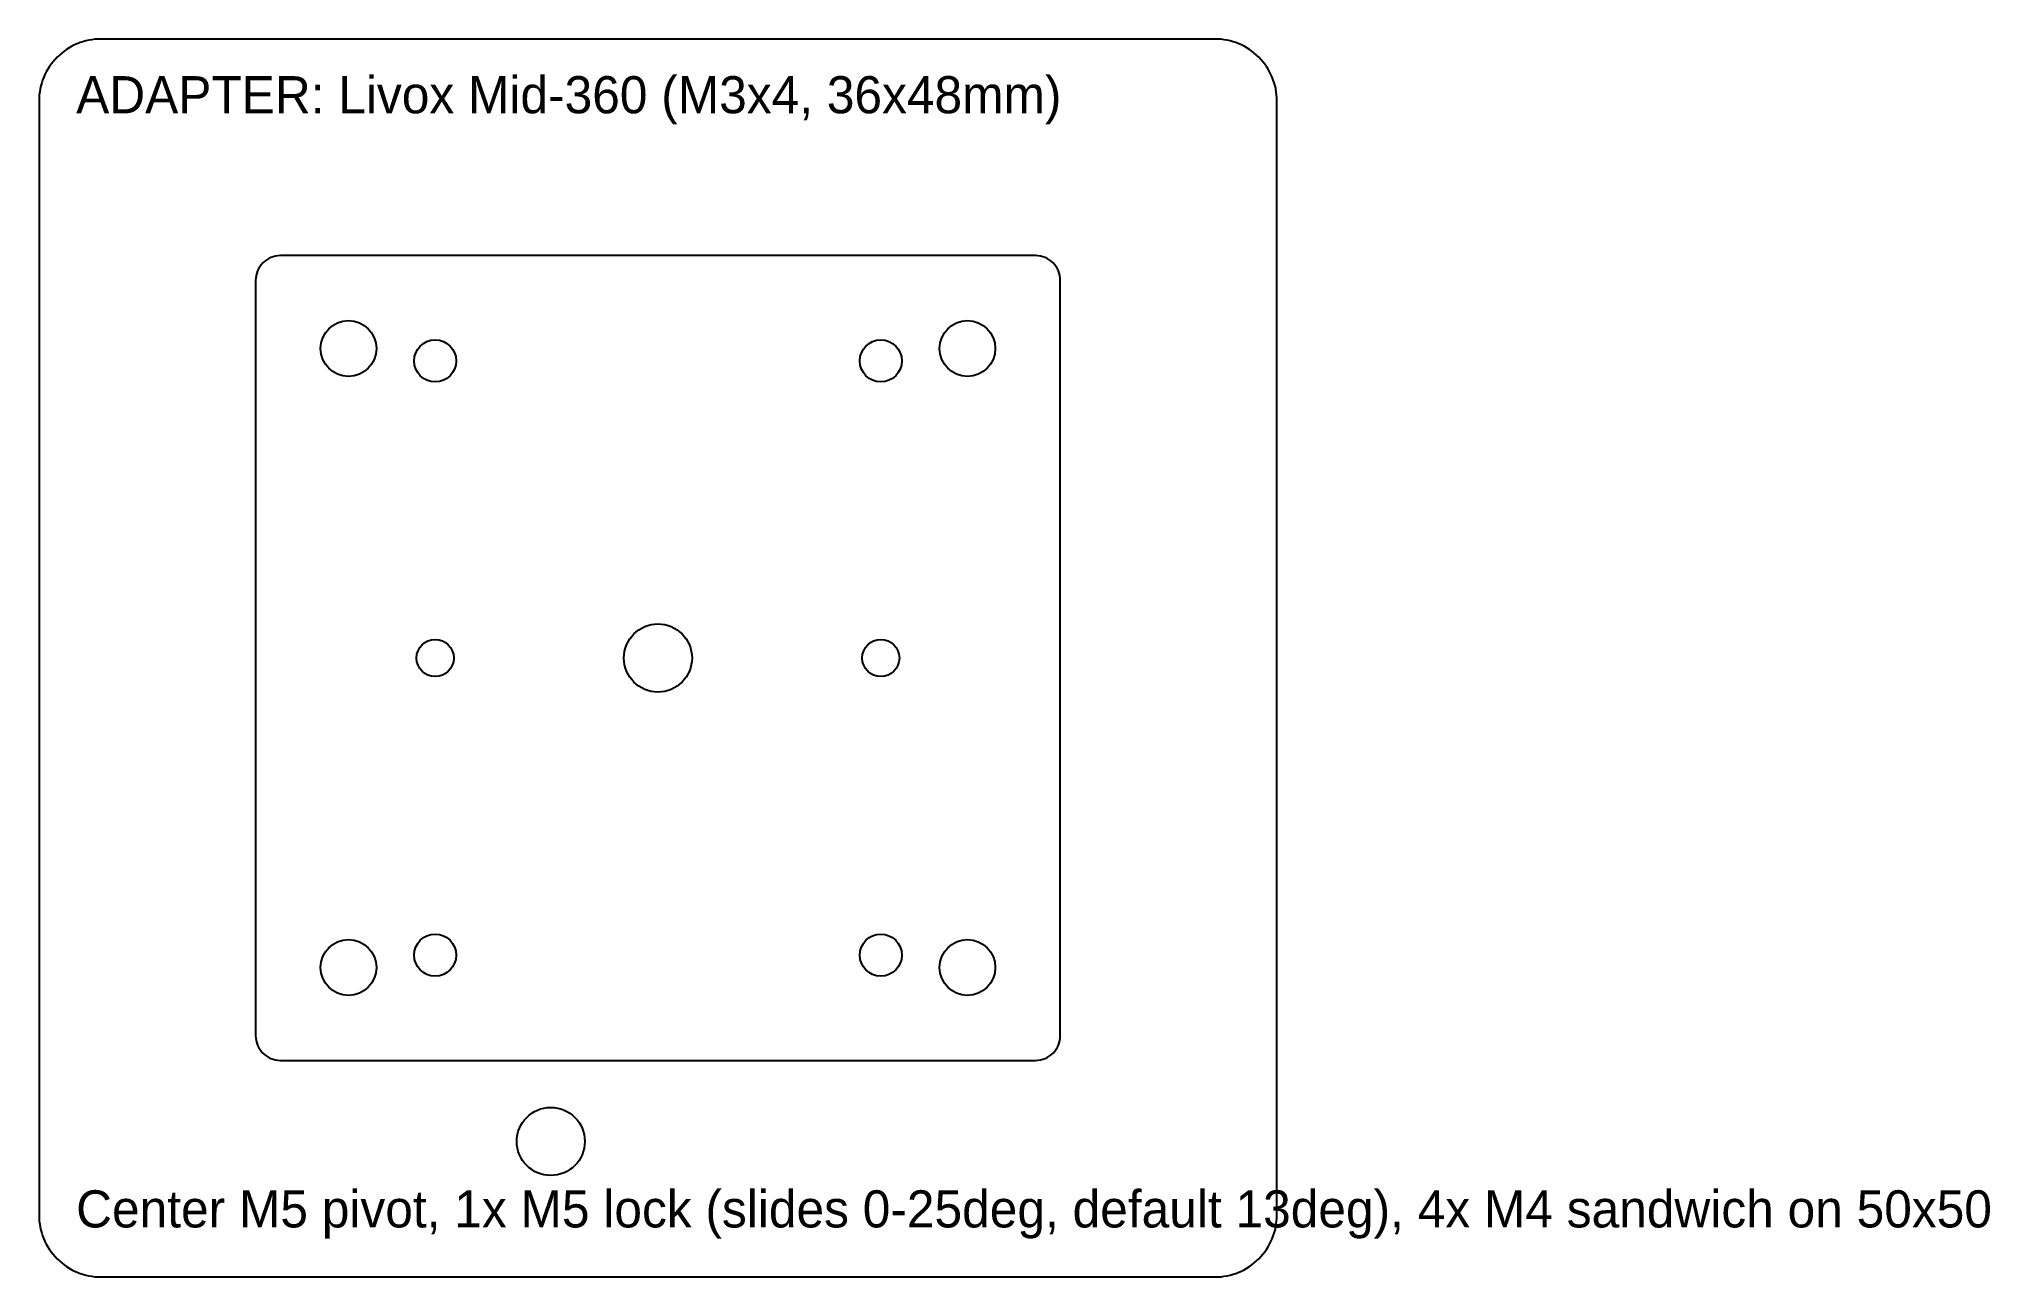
# Model space of a CAD drawing. Header units: millimetres. Extents: x -50 to 108, y -50 to 50.
import ezdxf

# ---------------------------------------------------------------- set-up
doc = ezdxf.new("R2010")
doc.units = ezdxf.units.MM
doc.layers.add('CONSTRUCTION', color=7, linetype='Continuous')
doc.layers.add('LABELS', color=7, linetype='Continuous')

msp = doc.modelspace()

# ---------------------------------------------------------------- linework, layer by layer
msp.add_lwpolyline([(-45, -50), (45, -50, 0.414214), (50, -45), (50, 45, 0.414214), (45, 50), (-45, 50, 0.414214), (-50, 45), (-50, -45, 0.414214)], format="xyb", close=True)
for centre, radius in [((-25, 25), 2.25), ((25, 25), 2.25), ((-18, 24), 1.7), ((18, 24), 1.7), ((0, 0), 2.75), ((-25, -25), 2.25), ((-18, -24), 1.7), ((18, -24), 1.7), ((25, -25), 2.25), ((-8.66, -39.05), 2.75)]:
    msp.add_circle(centre, radius)
at = {"layer": 'CONSTRUCTION'}
msp.add_lwpolyline([(-30.5, -32.5), (30.5, -32.5, 0.414214), (32.5, -30.5), (32.5, 30.5, 0.414214), (30.5, 32.5), (-30.5, 32.5, 0.414214), (-32.5, 30.5), (-32.5, -30.5, 0.414214)], format="xyb", close=True, dxfattribs=at)
for centre in [(-18, 0), (18, 0)]:
    msp.add_circle(centre, 1.5, dxfattribs=at)

# ---------------------------------------------------------------- texts
at = {"layer": 'LABELS'}
for s, p in [('ADAPTER: Livox Mid-360 (M3x4, 36x48mm)', (-47, 44)), ('Center M5 pivot, 1x M5 lock (slides 0-25deg, default 13deg), 4x M4 sandwich on 50x50', (-47, -46))]:
    msp.add_text(s, height=3, dxfattribs=at).set_placement(p)

doc.saveas('drawing.dxf')
